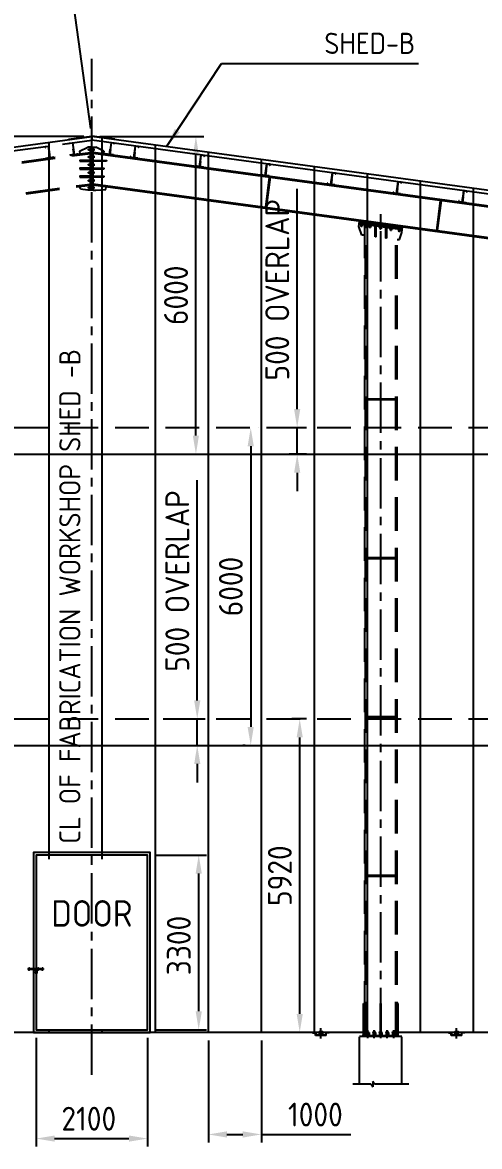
# Model space of a CAD drawing. Header units: millimetres. Extents: x -1055 to 11244, y -20673 to 2560.
# Drawn here: x 1261.4 to 1347.6, y 2229.7 to 2442 of the extents above; entities that cross this region are included whole.
import ezdxf

# ---------------------------------------------------------------- set-up
doc = ezdxf.new("R2010")
doc.units = ezdxf.units.MM
doc.linetypes.add('CENTER2', pattern=[28.575, 19.05, -3.175, 3.175, -3.175])
doc.linetypes.add('DASHED2', pattern=[9.525, 6.35, -3.175])
doc.layers.add('MAIN-1', color=7, linetype='Continuous')
doc.layers.add('MAIN-2', color=7, linetype='Continuous')
doc.styles.add('ACISOTS', font='isocp.shx')
doc.styles.get("Standard").update_dxf_attribs({"font": 'arial.ttf'})
doc.dimstyles.new('ISO-25', dxfattribs={"dimtxt": 4, "dimasz": 3.5, "dimexe": 1.5, "dimexo": 1.5, "dimgap": 1.5, "dimtad": 1, "dimtxsty": 'Standard', "dimcen": 0, "dimadec": 0, "dimazin": 0, "dimtfac": 1, "dimtmove": 0, "dimatfit": 3, "dimfxl": 1, "dimarcsym": 0})

# ---------------------------------------------------------------- blocks, each defined once
blk = doc.blocks.new('*D28805')
at = {"color": 0, "lineweight": -2}
for p, q in [((1272.98, 2420.49), (1080.25, 2420.49)), ((1081.75, 2253.99), (1081.75, 2416.99)), ((1112.98, 2250.49), (1080.25, 2250.49))]:
    blk.add_line(p, q, dxfattribs=at)
at = {"color": 0}
for points in [[(1082.33, 2416.99), (1081.16, 2416.99), (1081.75, 2420.49)], [(1081.16, 2253.99), (1082.33, 2253.99), (1081.75, 2250.49)]]:
    blk.add_solid(points, dxfattribs=at)
at = {"layer": 'Defpoints', "color": 0}
for p in [(1081.75, 2420.49), (1274.48, 2420.49), (1114.48, 2250.49)]:
    blk.add_point(p, dxfattribs=at)
at = {"color": 0, "insert": (1078, 2335.58), "char_height": 4.5, "attachment_point": 5, "rotation": 90, "style": 'ACISOTS'}
blk.add_mtext('17000', dxfattribs=at)
blk = doc.blocks.new('A$7E96312C93C9')
at = {"layer": 'MAIN-1'}
for p, q in [((1, 46), (0, 44)), ((0, 44), (0, 23)), ((0, 23), (0, 2)), ((1, 0), (0, 2)), ((2, 46), (1, 46)), ((1, 46), (1, 46)), ((1, 46), (1, 46)), ((1, 46), (1, 46)), ((1, 46), (1, 46)), ((1, 46), (1, 46)), ((1, 46), (1, 46)), ((1, 42), (2, 43)), ((1, 41), (1, 42)), ((1, 40), (1, 41)), ((1, 38), (1, 40)), ((1, 37), (1, 38)), ((1, 36), (1, 37)), ((1, 35), (1, 36)), ((1, 34), (1, 35)), ((1, 33), (1, 34)), ((1, 32), (1, 33)), ((1, 31), (1, 32)), ((1, 29), (1, 31)), ((1, 28), (1, 29)), ((1, 27), (1, 28)), ((2, 26), (1, 27)), ((1, 19), (2, 20)), ((1, 18), (1, 19)), ((1, 17), (1, 18)), ((1, 15), (1, 17)), ((1, 14), (1, 15)), ((1, 13), (1, 14)), ((1, 12), (1, 13)), ((1, 11), (1, 12)), ((1, 10), (1, 11)), ((1, 9), (1, 10)), ((1, 8), (1, 9)), ((1, 6), (1, 8)), ((1, 5), (1, 6)), ((1, 4), (1, 5)), ((2, 3), (1, 4)), ((1, 0), (1, 0)), ((1, 0), (1, 0)), ((1, 0), (1, 0)), ((1, 0), (1, 0)), ((1, 0), (1, 0)), ((1, 0), (1, 0)), ((1, 0), (2, 0)), ((2, 45), (2, 46)), ((2, 46), (2, 46)), ((2, 46), (2, 46)), ((2, 46), (22, 46)), ((2, 43), (2, 45)), ((2, 24), (2, 26)), ((2, 23), (2, 24)), ((2, 23), (22, 23)), ((2, 22), (2, 23)), ((2, 20), (2, 22)), ((2, 1), (2, 3)), ((2, 0), (2, 1)), ((2, 0), (22, 0)), ((2, 0), (2, 0)), ((2, 0), (2, 0)), ((23, 46), (22, 46)), ((22, 46), (22, 46)), ((22, 46), (22, 46)), ((22, 46), (22, 45)), ((22, 45), (22, 43)), ((22, 43), (23, 42)), ((23, 27), (22, 26)), ((22, 26), (22, 24)), ((22, 24), (22, 23)), ((22, 23), (22, 22)), ((22, 22), (22, 20)), ((22, 20), (23, 19)), ((23, 4), (22, 3)), ((22, 3), (22, 1)), ((22, 1), (22, 0)), ((22, 0), (22, 0)), ((22, 0), (22, 0)), ((22, 0), (23, 0)), ((23, 46), (23, 46)), ((23, 46), (23, 46)), ((23, 46), (23, 46)), ((23, 46), (23, 46)), ((23, 46), (23, 46)), ((23, 46), (23, 46)), ((24, 44), (23, 46)), ((23, 42), (23, 41)), ((23, 41), (23, 40)), ((23, 40), (23, 38)), ((23, 38), (23, 37)), ((23, 37), (23, 36)), ((23, 36), (23, 35)), ((23, 35), (23, 34)), ((23, 34), (23, 33)), ((23, 33), (23, 32)), ((23, 32), (23, 31)), ((23, 31), (23, 29)), ((23, 29), (23, 28)), ((23, 28), (23, 27)), ((23, 19), (23, 18)), ((23, 18), (23, 17)), ((23, 17), (23, 15)), ((23, 15), (23, 14)), ((23, 14), (23, 13)), ((23, 13), (23, 12)), ((23, 12), (23, 11)), ((23, 11), (23, 10)), ((23, 10), (23, 9)), ((23, 9), (23, 8)), ((23, 8), (23, 6)), ((23, 6), (23, 5)), ((23, 5), (23, 4)), ((24, 2), (23, 0)), ((23, 0), (23, 0)), ((23, 0), (23, 0)), ((23, 0), (23, 0)), ((23, 0), (23, 0)), ((23, 0), (23, 0)), ((23, 0), (23, 0)), ((24, 23), (24, 44)), ((24, 2), (24, 23))]:
    blk.add_line(p, q, dxfattribs=at)
at = {"layer": 'MAIN-2'}
for p, q in [((2, 36), (0, 38)), ((0, 8), (2, 10)), ((2, 43), (1, 42)), ((1, 42), (1, 41)), ((1, 41), (1, 40)), ((1, 40), (1, 38)), ((1, 38), (1, 37)), ((1, 37), (1, 36)), ((1, 36), (1, 35)), ((1, 35), (1, 34)), ((1, 34), (1, 33)), ((1, 33), (1, 32)), ((1, 32), (1, 31)), ((1, 31), (1, 29)), ((1, 29), (1, 28)), ((1, 28), (1, 27)), ((1, 27), (2, 26)), ((2, 20), (1, 19)), ((1, 19), (1, 18)), ((1, 18), (1, 17)), ((1, 17), (1, 15)), ((1, 15), (1, 14)), ((1, 14), (1, 13)), ((1, 13), (1, 12)), ((1, 12), (1, 11)), ((1, 11), (1, 10)), ((1, 10), (1, 9)), ((1, 9), (1, 8)), ((1, 8), (1, 6)), ((1, 6), (1, 5)), ((1, 5), (1, 4)), ((1, 4), (2, 3)), ((2, 46), (2, 45)), ((2, 45), (2, 43)), ((2, 23), (2, 36)), ((22, 36), (2, 36)), ((2, 26), (2, 24)), ((2, 24), (2, 23)), ((2, 23), (2, 22)), ((2, 10), (2, 23)), ((2, 23), (22, 23)), ((2, 22), (2, 20)), ((22, 10), (2, 10)), ((2, 3), (2, 1)), ((2, 1), (2, 0)), ((22, 45), (22, 46)), ((22, 43), (22, 45)), ((23, 42), (22, 43)), ((24, 38), (22, 36)), ((22, 23), (22, 36)), ((22, 26), (23, 27)), ((22, 24), (22, 26)), ((22, 23), (22, 24)), ((22, 22), (22, 23)), ((22, 10), (22, 23)), ((22, 20), (22, 22)), ((23, 19), (22, 20)), ((22, 10), (24, 8)), ((22, 3), (23, 4)), ((22, 1), (22, 3)), ((22, 0), (22, 1)), ((23, 41), (23, 42)), ((23, 40), (23, 41)), ((23, 38), (23, 40)), ((23, 37), (23, 38)), ((23, 36), (23, 37)), ((23, 35), (23, 36)), ((23, 34), (23, 35)), ((23, 33), (23, 34)), ((23, 32), (23, 33)), ((23, 31), (23, 32)), ((23, 29), (23, 31)), ((23, 28), (23, 29)), ((23, 27), (23, 28)), ((23, 18), (23, 19)), ((23, 17), (23, 18)), ((23, 15), (23, 17)), ((23, 14), (23, 15)), ((23, 13), (23, 14)), ((23, 12), (23, 13)), ((23, 11), (23, 12)), ((23, 10), (23, 11)), ((23, 9), (23, 10)), ((23, 8), (23, 9)), ((23, 6), (23, 8)), ((23, 5), (23, 6)), ((23, 4), (23, 5))]:
    blk.add_line(p, q, dxfattribs=at)
blk = doc.blocks.new('A$7E961A102143C')
for p, q in [((1.29, 0.53), (1.29, 9.5)), ((9.29, 0.53), (9.29, 9.5)), ((0, 0.53), (6.46, 0.53)), ((6.46, 0.53), (6.79, 1.06)), ((6.79, 1.06), (6.79, 0)), ((7.11, 0.53), (6.79, 0)), ((7.11, 0.53), (10.57, 0.53))]:
    blk.add_line(p, q)
blk = doc.blocks.new('A$7E962F10107A')
for p, q in [((60, 2.5), (60, 225)), ((60, 225), (122.5, 225)), ((62.5, 0), (62.5, 222.5)), ((62.5, 222.5), (120, 222.5)), ((120, 205), (120, 222.5)), ((122.5, 205), (122.5, 225)), ((0, 0), (0, 20)), ((0, 20), (2.5, 20)), ((0, 0), (62.5, 0)), ((2.5, 20), (2.5, 2.5)), ((2.5, 2.5), (60, 2.5)), ((120, 205), (122.5, 205))]:
    blk.add_line(p, q)
blk = doc.blocks.new('A$7E964C333BE')
for p, q in [((0, 0), (0, 1.5)), ((0, 1.5), (2, 1.5)), ((0, 0), (0.12, 0)), ((2, 1.38), (0.12, 1.38)), ((0.12, 0), (0.12, 1.38)), ((2, 1.5), (2, 1.38))]:
    blk.add_line(p, q)
blk = doc.blocks.new('A$7E9618111B23AC')
at = {"layer": 'MAIN-1'}
for p, q in [((0, 15), (4, 16)), ((0, 15), (1, 15)), ((0, 1), (0, 15)), ((1, 1), (0, 1)), ((4, 0), (0, 1)), ((1, 15), (1, 15)), ((1, 15), (1, 15)), ((1, 15), (2, 15)), ((2, 1), (1, 1)), ((1, 1), (1, 1)), ((1, 1), (1, 1)), ((2, 15), (2, 15)), ((2, 15), (3, 15)), ((3, 1), (2, 1)), ((2, 1), (2, 1)), ((3, 15), (3, 15)), ((3, 15), (4, 15)), ((4, 1), (3, 1)), ((3, 1), (3, 1)), ((31, 16), (4, 16)), ((4, 15), (4, 15)), ((4, 15), (5, 15)), ((5, 1), (4, 1)), ((4, 1), (4, 1)), ((4, 0), (31, 0)), ((5, 15), (5, 15)), ((5, 15), (5, 15)), ((5, 15), (6, 15)), ((6, 1), (5, 1)), ((5, 1), (5, 1)), ((5, 1), (5, 1)), ((6, 15), (6, 15)), ((6, 15), (7, 15)), ((7, 1), (6, 1)), ((6, 1), (6, 1)), ((7, 15), (7, 15)), ((7, 15), (8, 15)), ((8, 1), (7, 1)), ((7, 1), (7, 1)), ((8, 15), (8, 15)), ((8, 15), (9, 15)), ((9, 1), (8, 1)), ((8, 1), (8, 1)), ((9, 1), (9, 15)), ((9, 15), (10, 15)), ((10, 1), (9, 1)), ((10, 15), (11, 15)), ((11, 1), (10, 1)), ((11, 15), (12, 15)), ((12, 1), (11, 1)), ((12, 15), (13, 15)), ((13, 1), (12, 1)), ((13, 15), (13, 15)), ((13, 15), (14, 15)), ((14, 1), (13, 1)), ((13, 1), (13, 1)), ((14, 15), (15, 15)), ((15, 1), (14, 1)), ((15, 15), (16, 15)), ((16, 1), (15, 1)), ((16, 15), (17, 15)), ((17, 1), (16, 1)), ((17, 15), (18, 15)), ((18, 1), (17, 1)), ((18, 15), (19, 15)), ((19, 1), (18, 1)), ((19, 15), (19, 15)), ((19, 15), (20, 15)), ((20, 1), (19, 1)), ((19, 1), (19, 1)), ((20, 15), (21, 15)), ((21, 1), (20, 1)), ((21, 15), (22, 15)), ((22, 1), (21, 1)), ((22, 15), (23, 15)), ((23, 1), (22, 1)), ((23, 15), (24, 15)), ((24, 1), (23, 1)), ((24, 15), (25, 15)), ((25, 1), (24, 1)), ((25, 15), (26, 15)), ((26, 1), (25, 1)), ((26, 15), (26, 15)), ((26, 15), (27, 15)), ((26, 1), (26, 15)), ((27, 1), (26, 1)), ((26, 1), (26, 1)), ((27, 15), (27, 15)), ((27, 15), (28, 15)), ((28, 1), (27, 1)), ((27, 1), (27, 1)), ((28, 15), (28, 15)), ((28, 15), (29, 15)), ((29, 1), (28, 1)), ((28, 1), (28, 1)), ((29, 15), (29, 15)), ((29, 15), (30, 15)), ((30, 1), (29, 1)), ((29, 1), (29, 1)), ((30, 15), (30, 15)), ((30, 15), (31, 15)), ((31, 1), (30, 1)), ((30, 1), (30, 1)), ((31, 16), (35, 15)), ((31, 15), (31, 15)), ((31, 15), (31, 15)), ((31, 15), (32, 15)), ((35, 1), (31, 0)), ((32, 1), (31, 1)), ((31, 1), (31, 1)), ((31, 1), (31, 1)), ((32, 15), (32, 15)), ((32, 15), (33, 15)), ((33, 1), (32, 1)), ((32, 1), (32, 1)), ((33, 15), (33, 15)), ((33, 15), (34, 15)), ((34, 1), (33, 1)), ((33, 1), (33, 1)), ((34, 15), (34, 15)), ((34, 15), (35, 15)), ((35, 1), (34, 1)), ((34, 1), (34, 1)), ((35, 1), (35, 15))]:
    blk.add_line(p, q, dxfattribs=at)
at = {"layer": 'MAIN-2'}
for p, q in [((1, 15), (0, 15)), ((0, 1), (1, 1)), ((2, 15), (1, 15)), ((1, 15), (1, 15)), ((1, 15), (1, 15)), ((1, 1), (1, 1)), ((1, 1), (1, 1)), ((1, 1), (2, 1)), ((3, 15), (2, 15)), ((2, 15), (2, 15)), ((2, 1), (2, 1)), ((2, 1), (3, 1)), ((4, 15), (3, 15)), ((3, 15), (3, 15)), ((3, 1), (3, 1)), ((3, 1), (4, 1)), ((5, 15), (4, 15)), ((4, 15), (4, 15)), ((4, 1), (4, 1)), ((4, 1), (5, 1)), ((6, 15), (5, 15)), ((5, 15), (5, 15)), ((5, 15), (5, 15)), ((5, 1), (5, 1)), ((5, 1), (5, 1)), ((5, 1), (6, 1)), ((7, 15), (6, 15)), ((6, 15), (6, 15)), ((6, 1), (6, 1)), ((6, 1), (7, 1)), ((9, 15), (7, 16)), ((8, 15), (7, 15)), ((7, 15), (7, 15)), ((7, 0), (9, 1)), ((7, 1), (7, 1)), ((7, 1), (8, 1)), ((9, 15), (8, 15)), ((8, 15), (8, 15)), ((8, 1), (8, 1)), ((8, 1), (9, 1)), ((26, 15), (9, 15)), ((9, 1), (9, 15)), ((10, 15), (9, 15)), ((9, 15), (26, 15)), ((9, 1), (9, 15)), ((26, 1), (9, 1)), ((9, 1), (10, 1)), ((9, 1), (26, 1)), ((11, 15), (10, 15)), ((10, 1), (11, 1)), ((12, 15), (11, 15)), ((11, 1), (12, 1)), ((13, 15), (12, 15)), ((12, 1), (13, 1)), ((14, 15), (13, 15)), ((13, 15), (13, 15)), ((13, 1), (13, 1)), ((13, 1), (14, 1)), ((15, 15), (14, 15)), ((14, 1), (15, 1)), ((16, 15), (15, 15)), ((15, 1), (16, 1)), ((17, 15), (16, 15)), ((16, 1), (17, 1)), ((18, 15), (17, 15)), ((17, 1), (18, 1)), ((19, 15), (18, 15)), ((18, 1), (19, 1)), ((20, 15), (19, 15)), ((19, 15), (19, 15)), ((19, 1), (19, 1)), ((19, 1), (20, 1)), ((21, 15), (20, 15)), ((20, 1), (21, 1)), ((22, 15), (21, 15)), ((21, 1), (22, 1)), ((23, 15), (22, 15)), ((22, 1), (23, 1)), ((24, 15), (23, 15)), ((23, 1), (24, 1)), ((25, 15), (24, 15)), ((24, 1), (25, 1)), ((26, 15), (25, 15)), ((25, 1), (26, 1)), ((27, 16), (26, 15)), ((26, 15), (26, 1)), ((27, 15), (26, 15)), ((26, 15), (26, 15)), ((26, 1), (26, 15)), ((26, 1), (27, 0)), ((26, 1), (26, 1)), ((26, 1), (27, 1)), ((28, 15), (27, 15)), ((27, 15), (27, 15)), ((27, 1), (27, 1)), ((27, 1), (28, 1)), ((29, 15), (28, 15)), ((28, 15), (28, 15)), ((28, 1), (28, 1)), ((28, 1), (29, 1)), ((30, 15), (29, 15)), ((29, 15), (29, 15)), ((29, 1), (29, 1)), ((29, 1), (30, 1)), ((31, 15), (30, 15)), ((30, 15), (30, 15)), ((30, 1), (30, 1)), ((30, 1), (31, 1)), ((32, 15), (31, 15)), ((31, 15), (31, 15)), ((31, 15), (31, 15)), ((31, 1), (31, 1)), ((31, 1), (31, 1)), ((31, 1), (32, 1)), ((33, 15), (32, 15)), ((32, 15), (32, 15)), ((32, 1), (32, 1)), ((32, 1), (33, 1)), ((34, 15), (33, 15)), ((33, 15), (33, 15)), ((33, 1), (33, 1)), ((33, 1), (34, 1)), ((35, 15), (34, 15)), ((34, 15), (34, 15)), ((34, 1), (34, 1)), ((34, 1), (35, 1))]:
    blk.add_line(p, q, dxfattribs=at)
blk = doc.blocks.new('A$7E9618112B2D312')
at = {"layer": 'MAIN-1'}
for p, q in [((0, 32), (1, 35)), ((0, 32), (0, 33)), ((0, 33), (1, 33)), ((0, 31), (0, 32)), ((0, 32), (0, 32)), ((0, 32), (0, 32)), ((0, 32), (0, 30)), ((0, 30), (0, 31)), ((0, 31), (0, 31)), ((0, 30), (0, 17)), ((0, 29), (0, 30)), ((0, 30), (0, 30)), ((0, 28), (0, 29)), ((0, 29), (0, 29)), ((0, 29), (0, 29)), ((1, 27), (0, 28)), ((0, 28), (0, 28)), ((0, 22), (1, 23)), ((0, 21), (0, 22)), ((0, 20), (0, 21)), ((0, 21), (0, 21)), ((0, 19), (0, 20)), ((0, 18), (0, 19)), ((0, 17), (0, 18)), ((0, 16), (0, 17)), ((0, 17), (0, 4)), ((0, 15), (0, 16)), ((0, 16), (0, 16)), ((0, 14), (0, 15)), ((0, 13), (0, 14)), ((0, 12), (0, 13)), ((1, 11), (0, 12)), ((0, 6), (0, 7)), ((0, 7), (1, 7)), ((0, 5), (0, 6)), ((0, 6), (0, 6)), ((0, 6), (0, 6)), ((0, 4), (0, 5)), ((0, 5), (0, 5)), ((0, 4), (0, 2)), ((0, 3), (0, 4)), ((0, 4), (0, 4)), ((0, 2), (0, 3)), ((0, 3), (0, 3)), ((0, 3), (0, 3)), ((1, 0), (0, 2)), ((1, 1), (0, 2)), ((0, 2), (0, 2)), ((1, 34), (1, 35)), ((12, 35), (1, 35)), ((1, 33), (1, 34)), ((1, 34), (1, 34)), ((1, 26), (1, 27)), ((1, 27), (1, 27)), ((1, 25), (1, 26)), ((1, 26), (1, 26)), ((12, 26), (1, 26)), ((1, 24), (1, 25)), ((1, 23), (1, 24)), ((1, 10), (1, 11)), ((1, 11), (1, 11)), ((1, 9), (1, 10)), ((1, 8), (1, 9)), ((12, 9), (1, 9)), ((1, 7), (1, 8)), ((1, 8), (1, 8)), ((1, 0), (1, 1)), ((1, 1), (1, 1)), ((1, 0), (1, 0)), ((12, 0), (1, 0)), ((12, 26), (12, 35)), ((12, 31), (12, 32)), ((12, 31), (12, 31)), ((12, 31), (12, 3)), ((12, 31), (12, 3)), ((12, 9), (12, 26)), ((12, 0), (12, 9)), ((12, 3), (12, 3)), ((12, 3), (12, 3)), ((14, 27), (13, 27)), ((13, 27), (13, 17)), ((13, 17), (13, 7)), ((13, 7), (14, 7)), ((15, 26), (14, 27)), ((14, 27), (14, 7)), ((14, 7), (15, 9)), ((101, 27), (15, 27)), ((15, 27), (15, 7)), ((15, 7), (101, 7)), ((102, 26), (101, 27)), ((101, 27), (101, 7)), ((101, 7), (102, 9)), ((102, 26), (102, 9))]:
    blk.add_line(p, q, dxfattribs=at)
for centre, start, end in [((13, 28), 180, 270), ((13, 7), 90, 180)]:
    blk.add_arc(centre, 0.8, start, end, dxfattribs=at)
at = {"layer": 'MAIN-2'}
for p, q in [((1, 33), (0, 33)), ((0, 33), (0, 32)), ((0, 32), (0, 32)), ((0, 32), (0, 32)), ((0, 32), (0, 31)), ((0, 31), (0, 31)), ((0, 31), (0, 30)), ((0, 30), (0, 30)), ((0, 30), (0, 29)), ((0, 29), (0, 29)), ((0, 29), (0, 29)), ((0, 29), (0, 28)), ((0, 28), (0, 28)), ((0, 28), (1, 27)), ((1, 23), (0, 22)), ((0, 22), (0, 21)), ((0, 21), (0, 21)), ((0, 21), (0, 20)), ((0, 20), (0, 19)), ((0, 19), (0, 18)), ((0, 18), (0, 17)), ((0, 17), (0, 16)), ((0, 16), (0, 16)), ((0, 16), (0, 15)), ((0, 15), (0, 14)), ((0, 14), (0, 13)), ((0, 13), (0, 12)), ((0, 12), (1, 11)), ((1, 7), (0, 7)), ((0, 7), (0, 6)), ((0, 6), (0, 6)), ((0, 6), (0, 6)), ((0, 6), (0, 5)), ((0, 5), (0, 5)), ((0, 5), (0, 4)), ((0, 4), (0, 4)), ((0, 4), (0, 3)), ((0, 3), (0, 3)), ((0, 3), (0, 3)), ((0, 3), (0, 2)), ((0, 2), (0, 2)), ((0, 2), (1, 1)), ((1, 35), (1, 34)), ((1, 34), (1, 34)), ((1, 34), (1, 33)), ((1, 27), (1, 27)), ((1, 27), (1, 26)), ((1, 26), (1, 26)), ((1, 26), (1, 25)), ((12, 26), (1, 26)), ((1, 25), (1, 24)), ((1, 24), (1, 23)), ((1, 11), (1, 11)), ((1, 11), (1, 10)), ((1, 10), (1, 9)), ((1, 9), (1, 8)), ((12, 9), (1, 9)), ((1, 8), (1, 8)), ((1, 8), (1, 7)), ((1, 1), (1, 1)), ((1, 1), (1, 0)), ((1, 0), (1, 0)), ((12, 3), (12, 31)), ((13, 17), (13, 27)), ((13, 7), (13, 17)), ((14, 7), (14, 27)), ((101, 7), (101, 27))]:
    blk.add_line(p, q, dxfattribs=at)
blk = doc.blocks.new('A$7E9618112DD2D8')
for points in [[(16, 0), (12, 0), (12, 37), (16, 37)], [(69, 0), (66, 0), (66, 37), (69, 37)]]:
    blk.add_lwpolyline(points, close=True)
blk.add_blockref('A$7E9618112B2D312', (0, 1))
at = {"rotation": 90}
blk.add_blockref('A$7E9618111B23AC', (85, 1), dxfattribs=at)
blk = doc.blocks.new('A$7E96199382A383')
at = {"color": 3, "linetype": 'CENTER2', "ltscale": 0.25}
blk.add_line((1.21, 0.19), (0, 0.19), dxfattribs=at)
at = {"xscale": 0.01, "yscale": 0.01, "zscale": 0.01}
blk.add_blockref('A$7E9618112DD2D8', (0.09, 0), dxfattribs=at)
blk = doc.blocks.new('*D28808')
at = {"color": 0, "lineweight": -2}
for p, q in [((1263.98, 2250.29), (1263.98, 2229.75)), ((1284.98, 2250.29), (1284.98, 2229.75)), ((1267.48, 2231.25), (1281.48, 2231.25))]:
    blk.add_line(p, q, dxfattribs=at)
at = {"color": 0}
for points in [[(1267.48, 2231.83), (1267.48, 2230.66), (1263.98, 2231.25)], [(1281.48, 2230.66), (1281.48, 2231.83), (1284.98, 2231.25)]]:
    blk.add_solid(points, dxfattribs=at)
at = {"layer": 'Defpoints', "color": 0}
for p in [(1263.98, 2251.79), (1284.98, 2251.79), (1284.98, 2231.25)]:
    blk.add_point(p, dxfattribs=at)
at = {"color": 0, "insert": (1273.92, 2235), "char_height": 4.5, "attachment_point": 5, "style": 'ACISOTS'}
blk.add_mtext('2100', dxfattribs=at)
blk = doc.blocks.new('*D28809')
at = {"color": 0, "lineweight": -2}
for p, q in [((1286.48, 2284.79), (1296.15, 2284.79)), ((1294.65, 2255.29), (1294.65, 2281.29)), ((1286.48, 2251.79), (1296.15, 2251.79))]:
    blk.add_line(p, q, dxfattribs=at)
at = {"color": 0}
for points in [[(1295.24, 2281.29), (1294.07, 2281.29), (1294.65, 2284.79)], [(1294.07, 2255.29), (1295.24, 2255.29), (1294.65, 2251.79)]]:
    blk.add_solid(points, dxfattribs=at)
at = {"layer": 'Defpoints', "color": 0}
for p in [(1284.98, 2284.79), (1294.65, 2284.79), (1284.98, 2251.79)]:
    blk.add_point(p, dxfattribs=at)
at = {"color": 0, "insert": (1290.9, 2267.71), "char_height": 4.5, "attachment_point": 5, "rotation": 90, "style": 'ACISOTS'}
blk.add_mtext('3300', dxfattribs=at)
blk = doc.blocks.new('*D28815')
at = {"color": 0, "lineweight": -2}
for p, q in [((1274.28, 2421.98), (1270.44, 2450.19)), ((1267.18, 2448.23), (1214.66, 2441.09)), ((1214.83, 2413.89), (1210.99, 2442.1))]:
    blk.add_line(p, q, dxfattribs=at)
at = {"color": 0}
for points in [[(1267.26, 2447.65), (1267.1, 2448.81), (1270.65, 2448.7)], [(1214.58, 2441.67), (1214.74, 2440.51), (1211.19, 2440.62)]]:
    blk.add_solid(points, dxfattribs=at)
at = {"layer": 'Defpoints', "color": 0}
for p in [(1211.19, 2440.62), (1274.48, 2420.49), (1215.03, 2412.4)]:
    blk.add_point(p, dxfattribs=at)
at = {"color": 0, "insert": (1242.58, 2448.67), "char_height": 4.5, "attachment_point": 5, "rotation": 7.7466, "style": 'ACISOTS'}
blk.add_mtext('6000 ROOF SHEET', dxfattribs=at)
blk = doc.blocks.new('*D28824')
at = {"color": 0, "lineweight": -2}
for p, q in [((1275.98, 2420.49), (1295.62, 2420.49)), ((1294.12, 2363.99), (1294.12, 2416.99)), ((1294.87, 2360.49), (1295.62, 2360.49))]:
    blk.add_line(p, q, dxfattribs=at)
at = {"color": 0}
for points in [[(1294.7, 2416.99), (1293.54, 2416.99), (1294.12, 2420.49)], [(1293.54, 2363.99), (1294.7, 2363.99), (1294.12, 2360.49)]]:
    blk.add_solid(points, dxfattribs=at)
at = {"layer": 'Defpoints', "color": 0}
for p in [(1274.48, 2420.49), (1294.12, 2420.49), (1293.37, 2360.49)]:
    blk.add_point(p, dxfattribs=at)
at = {"color": 0, "insert": (1290.37, 2390.49), "char_height": 4.5, "attachment_point": 5, "rotation": 90, "style": 'ACISOTS'}
blk.add_mtext('6000', dxfattribs=at)
blk = doc.blocks.new('*D28825')
at = {"color": 0, "lineweight": -2}
for p, q in [((1305.96, 2365.49), (1305.96, 2365.49)), ((1304.46, 2361.99), (1304.46, 2308.99)), ((1303.41, 2305.49), (1302.96, 2305.49))]:
    blk.add_line(p, q, dxfattribs=at)
at = {"color": 0}
for points in [[(1305.04, 2361.99), (1303.87, 2361.99), (1304.46, 2365.49)], [(1303.87, 2308.99), (1305.04, 2308.99), (1304.46, 2305.49)]]:
    blk.add_solid(points, dxfattribs=at)
at = {"layer": 'Defpoints', "color": 0}
for p in [(1304.46, 2365.49), (1304.46, 2305.49), (1304.91, 2305.49)]:
    blk.add_point(p, dxfattribs=at)
at = {"color": 0, "insert": (1300.71, 2335.49), "char_height": 4.5, "attachment_point": 5, "rotation": 90, "style": 'ACISOTS'}
blk.add_mtext('6000', dxfattribs=at)
blk = doc.blocks.new('*D28826')
at = {"color": 0, "lineweight": -2}
for p, q in [((1314.97, 2310.49), (1312.2, 2310.49)), ((1313.7, 2254.79), (1313.7, 2306.99)), ((1314.97, 2251.29), (1312.2, 2251.29))]:
    blk.add_line(p, q, dxfattribs=at)
at = {"color": 0}
for points in [[(1314.28, 2306.99), (1313.12, 2306.99), (1313.7, 2310.49)], [(1313.12, 2254.79), (1314.28, 2254.79), (1313.7, 2251.29)]]:
    blk.add_solid(points, dxfattribs=at)
at = {"layer": 'Defpoints', "color": 0}
for p in [(1313.7, 2310.49), (1316.47, 2310.49), (1316.47, 2251.29)]:
    blk.add_point(p, dxfattribs=at)
at = {"color": 0, "insert": (1309.95, 2280.89), "char_height": 4.5, "attachment_point": 5, "rotation": 90, "style": 'ACISOTS'}
blk.add_mtext('5920', dxfattribs=at)
blk = doc.blocks.new('*D28827')
at = {"color": 0, "lineweight": -2}
for p, q in [((1313.22, 2368.99), (1313.22, 2410.59)), ((1314.97, 2365.49), (1311.72, 2365.49)), ((1313.22, 2360.49), (1313.22, 2365.49)), ((1314.97, 2360.49), (1311.72, 2360.49)), ((1313.22, 2356.99), (1313.22, 2353.49))]:
    blk.add_line(p, q, dxfattribs=at)
at = {"color": 0}
for points in [[(1312.64, 2368.99), (1313.8, 2368.99), (1313.22, 2365.49)], [(1313.8, 2356.99), (1312.64, 2356.99), (1313.22, 2360.49)]]:
    blk.add_solid(points, dxfattribs=at)
at = {"layer": 'Defpoints', "color": 0}
for p in [(1313.22, 2365.49), (1316.47, 2365.49), (1316.47, 2360.49)]:
    blk.add_point(p, dxfattribs=at)
at = {"color": 0, "insert": (1309.47, 2391.54), "char_height": 4.5, "attachment_point": 5, "rotation": 90, "style": 'ACISOTS'}
blk.add_mtext('500 OVERLAP', dxfattribs=at)
blk = doc.blocks.new('*D28828')
at = {"color": 0, "lineweight": -2}
for p, q in [((1294.37, 2313.99), (1294.37, 2355.59)), ((1287.97, 2310.49), (1295.87, 2310.49)), ((1294.37, 2305.49), (1294.37, 2310.49)), ((1287.97, 2305.49), (1295.87, 2305.49)), ((1294.37, 2301.99), (1294.37, 2298.49))]:
    blk.add_line(p, q, dxfattribs=at)
at = {"color": 0}
for points in [[(1293.79, 2313.99), (1294.96, 2313.99), (1294.37, 2310.49)], [(1294.96, 2301.99), (1293.79, 2301.99), (1294.37, 2305.49)]]:
    blk.add_solid(points, dxfattribs=at)
at = {"layer": 'Defpoints', "color": 0}
for p in [(1286.47, 2310.49), (1294.37, 2310.49), (1286.47, 2305.49)]:
    blk.add_point(p, dxfattribs=at)
at = {"color": 0, "insert": (1290.62, 2336.54), "char_height": 4.5, "attachment_point": 5, "rotation": 90, "style": 'ACISOTS'}
blk.add_mtext('500 OVERLAP', dxfattribs=at)
blk = doc.blocks.new('*D28829')
at = {"color": 0, "lineweight": -2}
for p, q in [((1296.47, 2249.79), (1296.47, 2230.53)), ((1306.47, 2249.79), (1306.47, 2230.53)), ((1299.97, 2232.03), (1302.97, 2232.03)), ((1306.47, 2232.03), (1323.33, 2232.03))]:
    blk.add_line(p, q, dxfattribs=at)
at = {"color": 0}
for points in [[(1299.97, 2232.61), (1299.97, 2231.44), (1296.47, 2232.03)], [(1302.97, 2231.44), (1302.97, 2232.61), (1306.47, 2232.03)]]:
    blk.add_solid(points, dxfattribs=at)
at = {"layer": 'Defpoints', "color": 0}
for p in [(1296.47, 2251.29), (1306.47, 2251.29), (1306.47, 2232.03)]:
    blk.add_point(p, dxfattribs=at)
at = {"color": 0, "insert": (1316.65, 2235.78), "char_height": 4.5, "attachment_point": 5, "style": 'ACISOTS'}
blk.add_mtext('1000', dxfattribs=at)

msp = doc.modelspace()

# ---------------------------------------------------------------- linework, layer by layer
at = {"color": 3, "linetype": 'CENTER2', "ltscale": 0.5}
for p, q in [((1274.484783, 2243.277655), (1274.484783, 2435.115524)), ((1328.984783, 2250.211607), (1328.984783, 2406.623912))]:
    msp.add_line(p, q, dxfattribs=at)
for p, q in [((1127.279533, 2400.467564), (1274.484783, 2420.492496)), ((1270.123879, 2419.955049), (1274.484783, 2420.517703)), ((1270.123879, 2419.955049), (1270.127078, 2419.930255)), ((1278.845686, 2419.955049), (1274.484783, 2420.517703)), ((1421.689771, 2400.465533), (1274.484783, 2420.492496)), ((1274.484783, 2420.492496), (1274.484783, 2419.786693)), ((1421.600197, 2399.771287), (1274.484783, 2419.786693)), ((1278.845686, 2419.955049), (1278.842487, 2419.930255)), ((1272.185635, 2417.707766), (1273.734783, 2418.481952)), ((1272.185635, 2417.707766), (1272.25304, 2417.212331)), ((1274.234783, 2418.481952), (1273.734783, 2418.481952)), ((1274.234783, 2418.481952), (1274.734783, 2418.481952)), ((1274.234783, 2410.321129), (1274.234783, 2418.481952)), ((1274.484783, 2418.518043), (1274.484783, 2410.365473)), ((1274.734783, 2410.321129), (1274.734783, 2418.481952)), ((1274.734783, 2418.481952), (1275.234783, 2418.481952)), ((1276.783931, 2417.707766), (1275.234783, 2418.481952)), ((1276.783931, 2417.707766), (1276.716526, 2417.212331)), ((1372.607801, 2403.973837), (1274.732424, 2417.290018)), ((1372.633482, 2404.162598), (1274.734783, 2417.481952)), ((1371.833935, 2398.285838), (1274.734783, 2411.496412)), ((1371.808253, 2398.097077), (1274.734783, 2411.304157)), ((1307.967111, 2412.784904), (1307.234641, 2407.107826)), ((1308.125795, 2412.76443), (1307.393326, 2407.087352)), ((1272.326343, 2410.55601), (1272.258725, 2411.051416)), ((1273.734783, 2410.321129), (1272.326343, 2410.55601)), ((1274.234783, 2410.321129), (1273.734783, 2410.321129)), ((1274.734783, 2410.321129), (1274.234783, 2410.321129)), ((1274.734783, 2410.321129), (1275.234783, 2410.321129)), ((1275.234783, 2410.321129), (1277.146501, 2410.487537)), ((1277.146501, 2410.487537), (1277.21412, 2410.982944)), ((1340.200164, 2408.399519), (1339.467695, 2402.722441)), ((1340.358849, 2408.379046), (1339.62638, 2402.701967)), ((1324.865806, 2403.474498), (1325.000617, 2404.465369)), ((1325.424083, 2401.835123), (1324.865806, 2403.474498)), ((1333.036354, 2402.867481), (1324.933211, 2403.969933)), ((1333.070057, 2403.115199), (1324.966914, 2404.217651)), ((1327.925079, 2401.534702), (1327.925079, 2403.534702)), ((1328.085079, 2403.534702), (1327.925079, 2403.534702)), ((1328.085079, 2401.534702), (1328.085079, 2403.534702)), ((1329.884487, 2403.267262), (1329.884487, 2401.267262)), ((1329.884487, 2403.267262), (1330.044487, 2403.267262)), ((1330.044487, 2403.267262), (1330.044487, 2401.267262)), ((1332.968949, 2402.372046), (1333.103759, 2403.362917)), ((1325.924083, 2401.835123), (1325.424083, 2401.835123)), ((1328.085079, 2401.534702), (1327.925079, 2401.534702)), ((1330.044487, 2401.267262), (1329.884487, 2401.267262)), ((1332.045483, 2401.002292), (1332.545483, 2401.002292)), ((1332.545483, 2401.002292), (1332.968949, 2402.372046)), ((1262.472071, 2263.39247), (1262.60675, 2263.39247)), ((1262.472071, 2263.39247), (1262.472071, 2263.19247)), ((1262.60675, 2263.19247), (1262.472071, 2263.19247)), ((1262.667802, 2263.39247), (1263.484783, 2263.39247)), ((1263.484783, 2263.19247), (1262.667802, 2263.19247)), ((1263.545836, 2263.39247), (1264.312831, 2263.39247)), ((1264.312831, 2263.19247), (1263.545836, 2263.19247)), ((1263.899344, 2263.19247), (1263.899344, 2262.82373)), ((1263.899344, 2262.82373), (1263.918373, 2262.81475)), ((1263.899344, 2262.663263), (1263.918373, 2262.672243)), ((1263.899344, 2262.663263), (1263.899344, 2262.488248)), ((1263.918373, 2262.81475), (1263.918373, 2262.672243)), ((1264.110829, 2262.82373), (1264.0918, 2262.81475)), ((1264.0918, 2262.81475), (1264.0918, 2262.672243)), ((1264.110829, 2262.663263), (1264.0918, 2262.672243)), ((1264.110829, 2263.19247), (1264.110829, 2262.82373)), ((1264.110829, 2262.663263), (1264.110829, 2262.488248)), ((1264.373884, 2263.39247), (1265.159073, 2263.39247)), ((1265.159073, 2263.19247), (1264.373884, 2263.19247)), ((1265.220126, 2263.39247), (1265.326617, 2263.39247)), ((1265.326617, 2263.19247), (1265.220126, 2263.19247)), ((1265.326617, 2263.39247), (1265.326617, 2263.19247)), ((1263.899344, 2262.488248), (1263.953339, 2262.398326)), ((1263.953339, 2262.398326), (1264.056834, 2262.398326)), ((1264.110829, 2262.488248), (1264.056834, 2262.398326)), ((1325.728083, 2251.29247), (1223.241483, 2251.29247)), ((1316.134783, 2251.29247), (1316.734783, 2251.29247)), ((1316.134783, 2251.29247), (1316.134783, 2251.23247)), ((1316.134783, 2251.23247), (1316.674783, 2251.23247)), ((1316.674783, 2250.69247), (1316.674783, 2251.23247)), ((1318.694783, 2250.69247), (1316.674783, 2250.69247)), ((1316.734783, 2251.29247), (1316.734783, 2250.69247)), ((1316.734783, 2250.69247), (1316.734783, 2250.81247)), ((1316.734783, 2250.81247), (1318.634783, 2250.81247)), ((1319.234783, 2251.29247), (1318.634783, 2251.29247)), ((1318.634783, 2251.29247), (1318.634783, 2250.69247)), ((1318.694783, 2250.69247), (1318.694783, 2251.23247)), ((1319.234783, 2251.23247), (1318.694783, 2251.23247)), ((1319.234783, 2251.29247), (1319.234783, 2251.23247)), ((1332.984783, 2250.49247), (1324.984783, 2250.49247)), ((1375.728083, 2251.29247), (1332.241483, 2251.29247)), ((1341.734783, 2251.29247), (1342.334783, 2251.29247)), ((1341.734783, 2251.29247), (1341.734783, 2251.23247)), ((1341.734783, 2251.23247), (1342.274783, 2251.23247)), ((1342.274783, 2250.69247), (1342.274783, 2251.23247)), ((1344.294783, 2250.69247), (1342.274783, 2250.69247)), ((1342.334783, 2251.29247), (1342.334783, 2250.69247)), ((1342.334783, 2250.69247), (1342.334783, 2250.81247)), ((1342.334783, 2250.81247), (1344.234783, 2250.81247)), ((1344.834783, 2251.29247), (1344.234783, 2251.29247)), ((1344.234783, 2251.29247), (1344.234783, 2250.69247)), ((1344.294783, 2250.69247), (1344.294783, 2251.23247)), ((1344.834783, 2251.23247), (1344.294783, 2251.23247)), ((1344.834783, 2251.29247), (1344.834783, 2251.23247))]:
    msp.add_line(p, q)
at = {"color": 2, "linetype": 'DASHED2'}
for p, q in [((1127.373888, 2399.773952), (1274.487153, 2419.786371)), ((1176.336084, 2404.162598), (1274.234783, 2417.481952)), ((1176.361765, 2403.973837), (1274.237142, 2417.290018)), ((1177.135631, 2398.285838), (1274.234783, 2411.496412)), ((1177.161312, 2398.097077), (1274.234783, 2411.304157)), ((1325.924083, 2403.835123), (1325.924083, 2250.74247)), ((1326.114583, 2250.74247), (1326.114583, 2403.809205)), ((1331.854983, 2250.74247), (1331.854983, 2403.02821)), ((1332.045483, 2250.74247), (1332.045483, 2403.002292)), ((1331.854983, 2370.90247), (1326.114583, 2370.90247)), ((1331.854983, 2370.74247), (1326.114583, 2370.74247)), ((1331.854983, 2340.90247), (1326.114583, 2340.90247)), ((1331.854983, 2340.74247), (1326.114583, 2340.74247)), ((1331.846783, 2310.90247), (1326.114583, 2310.90247)), ((1331.846783, 2310.74247), (1326.114583, 2310.74247)), ((1331.854983, 2280.90247), (1326.122783, 2280.90247)), ((1331.854983, 2280.74247), (1326.122783, 2280.74247)), ((1325.728083, 2250.74247), (1325.728083, 2256.74247)), ((1325.728083, 2256.74247), (1325.924083, 2256.74247)), ((1328.904783, 2250.74247), (1328.904783, 2256.74247)), ((1328.904783, 2256.74247), (1329.064783, 2256.74247)), ((1329.064783, 2250.74247), (1329.064783, 2256.74247)), ((1332.241483, 2256.74247), (1332.045483, 2256.74247)), ((1332.241483, 2250.74247), (1332.241483, 2256.74247)), ((1325.484783, 2250.74247), (1332.484783, 2250.74247)), ((1325.484783, 2250.74247), (1325.484783, 2250.49247)), ((1332.484783, 2250.49247), (1325.484783, 2250.49247)), ((1326.694783, 2251.49247), (1326.394783, 2251.49247)), ((1326.394783, 2251.26247), (1326.394783, 2251.49247)), ((1326.544783, 2250.235717), (1326.544783, 2251.716918)), ((1326.694783, 2251.26247), (1326.694783, 2251.49247)), ((1327.914783, 2251.49247), (1327.614783, 2251.49247)), ((1327.614783, 2251.26247), (1327.614783, 2251.49247)), ((1327.764783, 2250.235717), (1327.764783, 2251.716918)), ((1327.914783, 2251.26247), (1327.914783, 2251.49247)), ((1329.134783, 2251.49247), (1328.834783, 2251.49247)), ((1328.834783, 2251.26247), (1328.834783, 2251.49247)), ((1329.134783, 2251.26247), (1329.134783, 2251.49247)), ((1330.354783, 2251.49247), (1330.054783, 2251.49247)), ((1330.054783, 2251.26247), (1330.054783, 2251.49247)), ((1330.204783, 2250.235717), (1330.204783, 2251.716918)), ((1330.354783, 2251.26247), (1330.354783, 2251.49247)), ((1331.574783, 2251.49247), (1331.274783, 2251.49247)), ((1331.274783, 2251.26247), (1331.274783, 2251.49247)), ((1331.424783, 2250.235717), (1331.424783, 2251.716918)), ((1331.574783, 2251.26247), (1331.574783, 2251.49247)), ((1332.484783, 2250.49247), (1332.484783, 2250.74247))]:
    msp.add_line(p, q, dxfattribs=at)
at = {"color": 6}
for p, q in [((1276.474083, 2283.99247), (1276.474083, 2420.221855)), ((1266.474083, 2283.99247), (1266.474083, 2419.402767)), ((1286.474083, 2251.29247), (1286.474083, 2418.861374)), ((1296.474083, 2251.29247), (1296.474083, 2417.500893)), ((1306.474083, 2251.29247), (1306.474083, 2416.140411)), ((1316.474083, 2251.29247), (1316.474083, 2414.77993)), ((1326.474083, 2251.29247), (1326.474083, 2413.419449)), ((1336.474083, 2251.29247), (1336.474083, 2412.058968)), ((1346.474083, 2251.29247), (1346.474083, 2410.698487)), ((1126.474083, 2360.492496), (1633.565483, 2360.492496)), ((1126.474083, 2305.492496), (1633.565483, 2305.492496)), ((1266.474083, 2251.29247), (1266.474083, 2251.79247)), ((1276.474083, 2251.29247), (1276.474083, 2251.79247))]:
    msp.add_line(p, q, dxfattribs=at)
at = {"color": 6, "linetype": 'DASHED2'}
for p, q in [((1126.474083, 2365.492496), (1633.565483, 2365.492496)), ((1126.474083, 2310.492496), (1633.565483, 2310.492496))]:
    msp.add_line(p, q, dxfattribs=at)
at = {"color": 3, "linetype": 'CENTER2', "ltscale": 0.1}
for p, q in [((1317.684783, 2250.176492), (1317.684783, 2252.153815)), ((1343.284783, 2250.176492), (1343.284783, 2252.153815))]:
    msp.add_line(p, q, dxfattribs=at)
for points in [[(1272.234783, 2415.800865), (1274.234783, 2415.800865), (1274.234783, 2415.960865), (1272.234783, 2415.960865)], [(1277.234783, 2415.800865), (1274.734783, 2415.800865), (1274.734783, 2415.960865), (1277.234783, 2415.960865)], [(1272.234783, 2414.311711), (1274.234783, 2414.311711), (1274.234783, 2414.471711), (1272.234783, 2414.471711)], [(1276.734783, 2414.311711), (1274.734783, 2414.311711), (1274.734783, 2414.471711), (1276.734783, 2414.471711)], [(1272.234783, 2412.822558), (1274.234783, 2412.822558), (1274.234783, 2412.982558), (1272.234783, 2412.982558)], [(1276.734783, 2412.822558), (1274.734783, 2412.822558), (1274.734783, 2412.982558), (1276.734783, 2412.982558)], [(1263.484783, 2251.29247), (1285.484783, 2251.29247), (1285.484783, 2285.29247), (1263.484783, 2285.29247)], [(1262.60675, 2263.505784), (1262.667802, 2263.505784), (1262.667802, 2263.079156), (1262.60675, 2263.079156)], [(1263.484783, 2263.505784), (1263.545836, 2263.505784), (1263.545836, 2263.079156), (1263.484783, 2263.079156)], [(1264.312831, 2263.505784), (1264.373884, 2263.505784), (1264.373884, 2263.079156), (1264.312831, 2263.079156)], [(1265.159073, 2263.505784), (1265.220126, 2263.505784), (1265.220126, 2263.079156), (1265.159073, 2263.079156)], [(1263.992362, 2262.594815), (1264.017811, 2262.594815), (1264.017811, 2262.428865), (1263.992362, 2262.428865)], [(1317.334783, 2250.81247), (1318.034783, 2250.81247), (1318.034783, 2251.41247), (1317.334783, 2251.41247)], [(1342.934783, 2250.81247), (1343.634783, 2250.81247), (1343.634783, 2251.41247), (1342.934783, 2251.41247)]]:
    msp.add_lwpolyline(points, close=True)
msp.add_lwpolyline([(1263.984783, 2262.398326), (1263.984783, 2251.79247), (1284.984783, 2251.79247), (1284.984783, 2284.79247), (1263.984783, 2284.79247), (1263.984783, 2263.39247)])
at = {"color": 2, "linetype": 'DASHED2'}
for points in [[(1326.264783, 2250.78247), (1326.824783, 2250.78247), (1326.824783, 2250.74247), (1326.264783, 2250.74247)], [(1327.484783, 2250.78247), (1328.044783, 2250.78247), (1328.044783, 2250.74247), (1327.484783, 2250.74247)], [(1328.704783, 2250.78247), (1329.264783, 2250.78247), (1329.264783, 2250.74247), (1328.704783, 2250.74247)], [(1329.924783, 2250.78247), (1330.484783, 2250.78247), (1330.484783, 2250.74247), (1329.924783, 2250.74247)], [(1331.144783, 2250.78247), (1331.704783, 2250.78247), (1331.704783, 2250.74247), (1331.144783, 2250.74247)]]:
    msp.add_lwpolyline(points, close=True, dxfattribs=at)
msp.add_circle((1264.110829, 2263.19247), 0.202003)

# ---------------------------------------------------------------- block references
for name, p, xscale, yscale, zscale, rotation in [('A$7E962F10107A', (1265.67762, 2418.588458), -0.01000000000000001, 0.01, 0.01, 187.7476587559401), ('A$7E962F10107A', (1270.240463, 2419.209243), -0.01000000000000001, 0.01, 0.01, 187.7476587559401), ('A$7E964C333BE', (1270.395156, 2416.959561), -0.5, 0.5, 0.5, 277.7476587558636), ('A$7E962F10107A', (1278.729102, 2419.209243), 0.01, 0.01, 0.01, 172.2523412440599), ('A$7E964C333BE', (1278.574409, 2416.959561), 0.5, 0.5, 0.5, 82.25234124413645), ('A$7E962F10107A', (1283.291946, 2418.588458), 0.01, 0.01, 0.01, 172.2523412440599), ('A$7E964C333BE', (1265.832313, 2416.338775), -0.5, 0.5, 0.5, 277.7476587558636), ('A$7E964C333BE', (1283.137253, 2416.338775), 0.5, 0.5, 0.5, 82.25234124413645), ('A$7E962F10107A', (1295.677838, 2416.903327), 0.01, 0.01, 0.01, 172.2523412440599), ('A$7E964C333BE', (1295.523146, 2414.653645), 0.5, 0.5, 0.5, 82.25234124413645), ('A$7E962F10107A', (1308.063731, 2415.218196), 0.01, 0.01, 0.01, 172.2523412440599), ('A$7E964C333BE', (1307.909038, 2412.968514), 0.5, 0.5, 0.5, 82.25234124413645), ('A$7E962F10107A', (1320.449623, 2413.533066), 0.01, 0.01, 0.01, 172.2523412440599), ('A$7E964C333BE', (1320.294931, 2411.283384), 0.5, 0.5, 0.5, 82.25234124413645), ('A$7E962F10107A', (1332.835516, 2411.847935), 0.01, 0.01, 0.01, 172.2523412440599), ('A$7E964C333BE', (1332.680823, 2409.598253), 0.5, 0.5, 0.5, 82.25234124413645), ('A$7E962F10107A', (1345.221409, 2410.162805), 0.01, 0.01, 0.01, 172.2523412440599), ('A$7E964C333BE', (1345.066716, 2407.913123), 0.5, 0.5, 0.5, 82.25234124413645)]:
    msp.add_blockref(name, p, dxfattribs=dict(xscale=xscale, yscale=yscale, zscale=zscale, rotation=rotation))
at = {"xscale": -1}
for name, p in [('A$7E96199382A383', (1274.983128, 2417.796952)), ('A$7E96199382A383', (1274.983128, 2416.440441)), ('A$7E96199382A383', (1274.983128, 2414.951288)), ('A$7E96199382A383', (1274.983128, 2413.462134)), ('A$7E96199382A383', (1274.983128, 2411.974049)), ('A$7E96199382A383', (1274.983128, 2410.636129)), ('A$7E961A102143C', (1334.272279, 2240.991416))]:
    msp.add_blockref(name, p, dxfattribs=at)
for p, rotation in [((1325.712826, 2404.619109), 82.25369925013196), ((1327.301182, 2404.40301), 82.253699250132), ((1329.268962, 2404.135289), 82.253699250132), ((1331.233914, 2403.867952), 82.253699250132), ((1332.825098, 2403.651468), 82.25369925013196)]:
    msp.add_blockref('A$7E96199382A383', p, dxfattribs=dict(at, rotation=rotation))
at = {"color": 2, "linetype": 'DASHED2', "xscale": -0.01, "yscale": 0.01, "zscale": 0.01, "rotation": 89.99999999999999}
for p in [(1326.774783, 2251.26247), (1326.774783, 2251.02247), (1327.994783, 2251.26247), (1327.994783, 2251.02247), (1329.214783, 2251.26247), (1329.214783, 2251.02247), (1330.434783, 2251.26247), (1330.434783, 2251.02247), (1331.654783, 2251.26247), (1331.654783, 2251.02247)]:
    msp.add_blockref('A$7E96312C93C9', p, dxfattribs=at)

# ---------------------------------------------------------------- texts
at = {"color": 3, "insert": (1335.478539, 2436.062909), "char_height": 4, "attachment_point": 9, "style": 'ACISOTS'}
msp.add_mtext('SHED-B', dxfattribs=at)
at = {"color": 3, "insert": (1270.357105, 2333.63692), "char_height": 4, "attachment_point": 5, "rotation": 90, "style": 'ACISOTS'}
msp.add_mtext('CL OF FABRICATION WORKSHOP SHED -B', dxfattribs=at)
at = {"insert": (1274.509463, 2273.76687), "char_height": 5, "attachment_point": 5, "style": 'ACISOTS'}
msp.add_mtext('DOOR', dxfattribs=at)

# ---------------------------------------------------------------- dimensions: what is measured, and where the dimension line sits
at = {"color": 3}
dim = msp.add_linear_dim(base=(1211.19463, 2440.616416), p1=(1274.484783, 2420.492496), p2=(1215.032353, 2412.404939), angle=187.746628, text='<> ROOF SHEET', dimstyle='ISO-25', override={"dimtxt": 4.5, "dimdec": 0, "dimlfac": 100, "dimtxsty": 'ACISOTS'}, dxfattribs=at)
dim.commit()
dim.dimension.update_dxf_attribs({"geometry": '*D28815', "text_midpoint": (1243.086578, 2444.954808), "dimtype": 161})
for base, p1, p2, angle, picture, middle in [((1081.74504, 2420.492496), (1114.484783, 2250.49247), (1274.484783, 2420.492496), 90, '*D28805', (1081.74504, 2335.575751)), ((1294.118447, 2420.492496), (1293.373897, 2360.492496), (1274.484783, 2420.492496), 90, '*D28824', (1294.118447, 2390.492496)), ((1304.457538, 2305.492496), (1304.456493, 2365.492496), (1304.908187, 2305.492496), 90, '*D28825', (1304.457538, 2335.492496)), ((1313.700968, 2310.492496), (1316.474083, 2251.29247), (1316.474083, 2310.492496), 90, '*D28826', (1313.700968, 2280.892483)), ((1294.6534, 2284.79247), (1284.984783, 2251.79247), (1284.984783, 2284.79247), 90, '*D28809', (1294.6534, 2267.713534)), ((1284.984783, 2231.248249), (1263.984783, 2251.79247), (1284.984783, 2251.79247), 0, '*D28808', (1273.923154, 2231.248249))]:
    dim = msp.add_linear_dim(base=base, p1=p1, p2=p2, angle=angle, dimstyle='ISO-25', override={"dimtxt": 4.5, "dimdec": 0, "dimlfac": 100, "dimtxsty": 'ACISOTS'}, dxfattribs=at)
    dim.commit()
    dim.dimension.update_dxf_attribs({"geometry": picture, "text_midpoint": middle, "dimtype": 160})
dim = msp.add_linear_dim(base=(1313.221114, 2365.492496), p1=(1316.474083, 2360.492496), p2=(1316.474083, 2365.492496), angle=90, text='<> OVERLAP', dimstyle='ISO-25', override={"dimtxt": 4.5, "dimdec": 0, "dimlfac": 100, "dimtxsty": 'ACISOTS'}, dxfattribs=at)
dim.commit()
dim.dimension.update_dxf_attribs({"geometry": '*D28827', "text_midpoint": (1309.471114, 2391.542496)})
dim = msp.add_aligned_dim(p1=(1286.474083, 2305.492496), p2=(1286.474083, 2310.492496), distance=-7.900132, text='<> OVERLAP', dimstyle='ISO-25', override={"dimtxt": 4.5, "dimdec": 0, "dimlfac": 100, "dimtxsty": 'ACISOTS'}, dxfattribs=at)
dim.commit()
dim.dimension.update_dxf_attribs({"geometry": '*D28828', "text_midpoint": (1290.624214, 2336.542496)})
dim = msp.add_linear_dim(base=(1306.474083, 2232.025994), p1=(1296.474083, 2251.29247), p2=(1306.474083, 2251.29247), dimstyle='ISO-25', override={"dimtxt": 4.5, "dimdec": 0, "dimlfac": 100, "dimtxsty": 'ACISOTS'}, dxfattribs=at)
dim.commit()
dim.dimension.update_dxf_attribs({"geometry": '*D28829', "text_midpoint": (1316.650854, 2232.025994), "dimtype": 160})

# ---------------------------------------------------------------- leaders
msp.add_leader([(1288.666959, 2418.662679), (1298.967064, 2434.27379), (1336.076302, 2434.27379)], dimstyle='ISO-25', dxfattribs=at)

doc.saveas('drawing.dxf')
